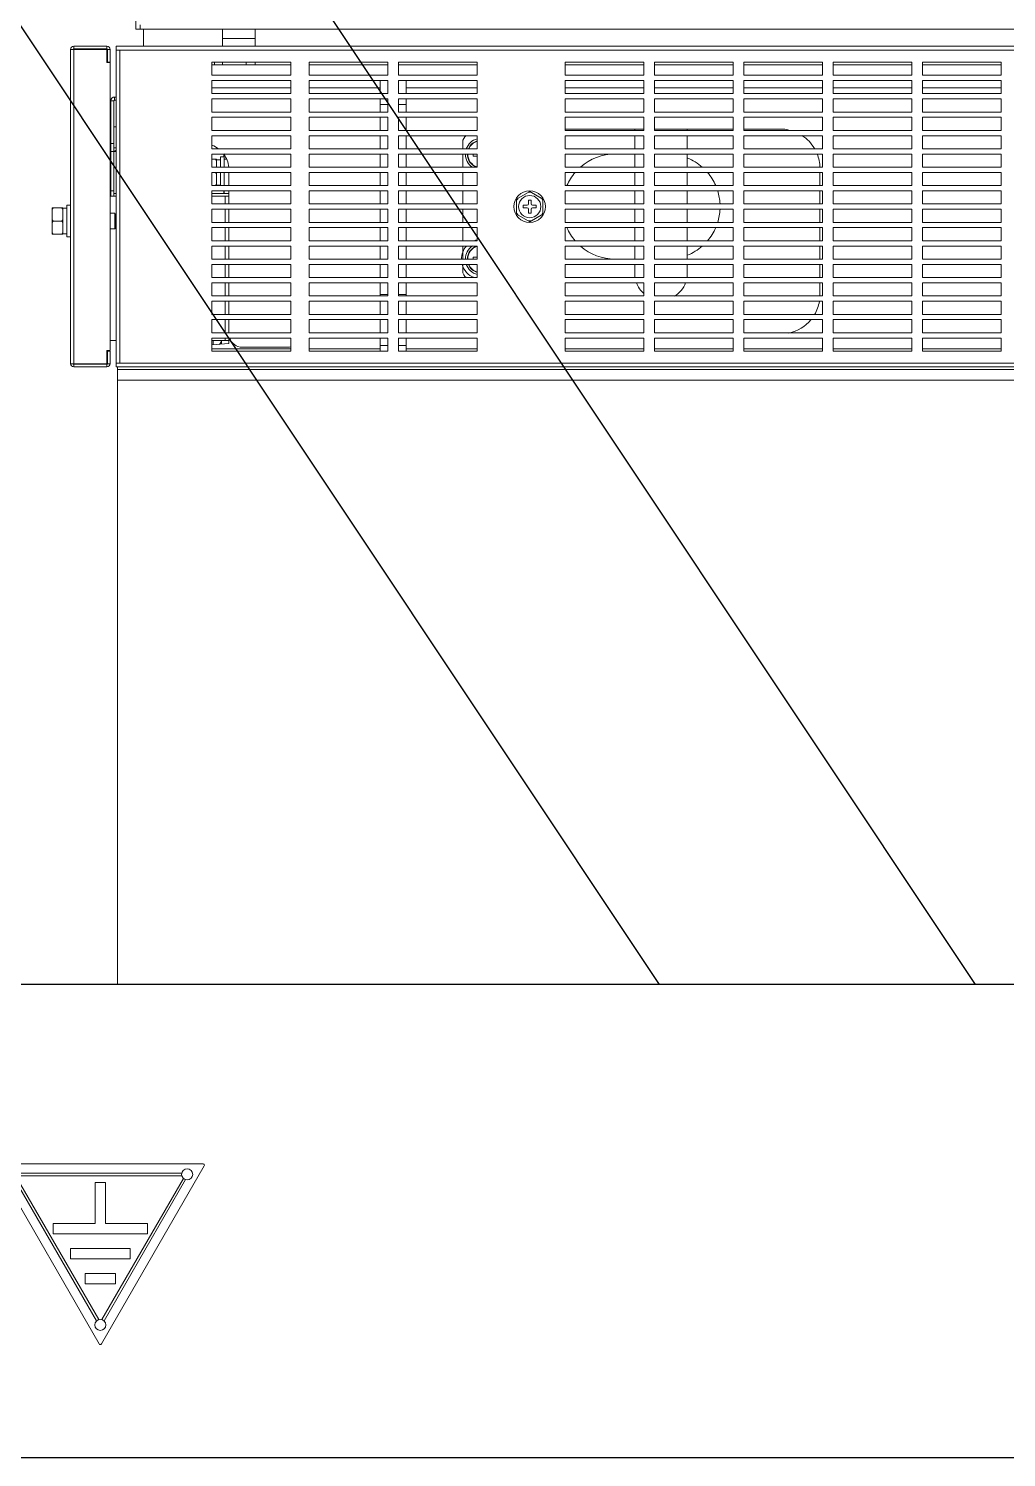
# Model space of a CAD drawing. Header units: millimetres. Extents: x 55614 to 110757, y -66981 to -47484.
# Drawn here: x 70332 to 70704, y -52744 to -52200 of the extents above; entities that cross this region are included whole.
import ezdxf

# ---------------------------------------------------------------- set-up
doc = ezdxf.new("R2010")
doc.units = ezdxf.units.MM
doc.layers.get('0').update_dxf_attribs({"lineweight": 15})
doc.layers.add('THICK', color=7, linetype='Continuous', lineweight=0)

# ---------------------------------------------------------------- blocks, each defined once
blk = doc.blocks.new('tuy67ui67')
at = {"color": 136, "linetype": 'Continuous'}
for p, q in [((17219.23, 14431.4), (17219.23, 15482.9)), ((17219.23, 14431.4), (18870.23, 14431.4)), ((17220.93, 14431.4), (17220.93, 14433.1)), ((17222.23, 14424.9), (17222.23, 14431.4)), ((17252.23, 14431.4), (17252.23, 14424.9)), ((17264.73, 14424.9), (17264.73, 14431.4)), ((17252.23, 14427.9), (17264.73, 14427.9)), ((17194.43, 14423.7), (17208.23, 14423.7)), ((17194.43, 14423.7), (17194.43, 14304.1)), ((17195.63, 14424.9), (17208.23, 14424.9)), ((17195.63, 14424.9), (17195.63, 14423.9)), ((17195.63, 14423.9), (17208.23, 14423.9)), ((17195.63, 14423.7), (17195.63, 14304.1)), ((17208.23, 14424.9), (17208.23, 14423.9)), ((17208.23, 14423.7), (17208.23, 14418.7)), ((17209.43, 14423.7), (17208.43, 14423.7)), ((17208.43, 14423.7), (17208.43, 14418.9)), ((17209.43, 14423.7), (17209.43, 14418.9)), ((17211.73, 14424.9), (18877.73, 14424.9)), ((17211.73, 14302.9), (17211.73, 14424.9)), ((17211.73, 14423.5), (17213.13, 14423.5)), ((17213.13, 14423.5), (18876.33, 14423.5)), ((17213.13, 14304.3), (17213.13, 14423.5)), ((17209.43, 14418.7), (17208.23, 14418.7)), ((17209.43, 14418.9), (17208.43, 14418.9)), ((17209.43, 14309.1), (17209.43, 14418.7)), ((17248.23, 14418.9), (17278.23, 14418.9)), ((17248.23, 14413.9), (17248.23, 14418.9)), ((17251.8, 14417.9), (17248.23, 14417.9)), ((17249.23, 14418.9), (17249.23, 14417.9)), ((17251.8, 14417.9), (17278.23, 14417.9)), ((17252.23, 14418.9), (17252.23, 14417.9)), ((17261.23, 14417.9), (17261.23, 14418.9)), ((17264.73, 14417.9), (17264.73, 14418.9)), ((17278.23, 14418.9), (17278.23, 14413.9)), ((17285.23, 14418.9), (17315.23, 14418.9)), ((17285.23, 14413.9), (17285.23, 14418.9)), ((17285.23, 14417.9), (17315.23, 14417.9)), ((17315.23, 14418.9), (17315.23, 14413.9)), ((17319.23, 14418.9), (17349.23, 14418.9)), ((17319.23, 14413.9), (17319.23, 14418.9)), ((17319.23, 14417.9), (17349.23, 14417.9)), ((17349.23, 14418.9), (17349.23, 14413.9)), ((17412.73, 14418.9), (17382.73, 14418.9)), ((17382.73, 14418.9), (17382.73, 14413.9)), ((17382.73, 14417.9), (17412.73, 14417.9)), ((17412.73, 14413.9), (17412.73, 14418.9)), ((17446.73, 14418.9), (17416.73, 14418.9)), ((17416.73, 14418.9), (17416.73, 14413.9)), ((17416.73, 14417.9), (17446.73, 14417.9)), ((17446.73, 14413.9), (17446.73, 14418.9)), ((17480.73, 14418.9), (17450.73, 14418.9)), ((17450.73, 14418.9), (17450.73, 14413.9)), ((17450.73, 14417.9), (17480.73, 14417.9)), ((17480.73, 14413.9), (17480.73, 14418.9)), ((17514.73, 14418.9), (17484.73, 14418.9)), ((17484.73, 14418.9), (17484.73, 14413.9)), ((17484.73, 14417.9), (17514.73, 14417.9)), ((17514.73, 14413.9), (17514.73, 14418.9)), ((17548.73, 14418.9), (17518.73, 14418.9)), ((17518.73, 14418.9), (17518.73, 14413.9)), ((17518.73, 14417.9), (17548.73, 14417.9)), ((17548.73, 14413.9), (17548.73, 14418.9)), ((17278.23, 14413.9), (17248.23, 14413.9)), ((17248.23, 14411.9), (17278.23, 14411.9)), ((17248.23, 14406.9), (17248.23, 14411.9)), ((17278.23, 14411.9), (17278.23, 14406.9)), ((17315.23, 14413.9), (17285.23, 14413.9)), ((17285.23, 14411.9), (17315.23, 14411.9)), ((17285.23, 14406.9), (17285.23, 14411.9)), ((17312.23, 14406.9), (17312.23, 14411.9)), ((17315.23, 14411.9), (17315.23, 14406.9)), ((17349.23, 14413.9), (17319.23, 14413.9)), ((17319.23, 14411.9), (17349.23, 14411.9)), ((17319.23, 14406.9), (17319.23, 14411.9)), ((17322.23, 14411.9), (17322.23, 14406.9)), ((17349.23, 14411.9), (17349.23, 14406.9)), ((17382.73, 14413.9), (17412.73, 14413.9)), ((17412.73, 14411.9), (17382.73, 14411.9)), ((17382.73, 14411.9), (17382.73, 14406.9)), ((17412.73, 14406.9), (17412.73, 14411.9)), ((17416.73, 14413.9), (17446.73, 14413.9)), ((17446.73, 14411.9), (17416.73, 14411.9)), ((17416.73, 14411.9), (17416.73, 14406.9)), ((17446.73, 14406.9), (17446.73, 14411.9)), ((17450.73, 14413.9), (17480.73, 14413.9)), ((17480.73, 14411.9), (17450.73, 14411.9)), ((17450.73, 14411.9), (17450.73, 14406.9)), ((17480.73, 14406.9), (17480.73, 14411.9)), ((17484.73, 14413.9), (17514.73, 14413.9)), ((17514.73, 14411.9), (17484.73, 14411.9)), ((17484.73, 14411.9), (17484.73, 14406.9)), ((17514.73, 14406.9), (17514.73, 14411.9)), ((17518.73, 14413.9), (17548.73, 14413.9)), ((17548.73, 14411.9), (17518.73, 14411.9)), ((17518.73, 14411.9), (17518.73, 14406.9)), ((17548.73, 14406.9), (17548.73, 14411.9)), ((17209.73, 14404.2), (17210.93, 14404.2)), ((17209.73, 14367.9), (17209.73, 14404.2)), ((17210.93, 14384.9), (17210.93, 14404.2)), ((17211.13, 14405.6), (17211.73, 14405.6)), ((17211.13, 14405.6), (17211.13, 14404.4)), ((17211.13, 14404.4), (17211.73, 14404.4)), ((17248.23, 14409.07), (17278.23, 14409.07)), ((17278.23, 14406.9), (17248.23, 14406.9)), ((17248.23, 14404.9), (17278.23, 14404.9)), ((17248.23, 14399.9), (17248.23, 14404.9)), ((17278.23, 14404.9), (17278.23, 14399.9)), ((17285.23, 14409.07), (17312.23, 14409.07)), ((17315.23, 14406.9), (17285.23, 14406.9)), ((17285.23, 14404.9), (17315.23, 14404.9)), ((17285.23, 14399.9), (17285.23, 14404.9)), ((17312.23, 14399.9), (17312.23, 14404.9)), ((17315.23, 14404.9), (17315.23, 14399.9)), ((17349.23, 14406.9), (17319.23, 14406.9)), ((17319.23, 14404.9), (17349.23, 14404.9)), ((17319.23, 14399.9), (17319.23, 14404.9)), ((17322.23, 14409.07), (17349.23, 14409.07)), ((17322.23, 14399.9), (17322.23, 14404.9)), ((17349.23, 14404.9), (17349.23, 14399.9)), ((17382.73, 14409.07), (17412.73, 14409.07)), ((17382.73, 14406.9), (17412.73, 14406.9)), ((17412.73, 14404.9), (17382.73, 14404.9)), ((17382.73, 14404.9), (17382.73, 14399.9)), ((17412.73, 14399.9), (17412.73, 14404.9)), ((17416.73, 14409.07), (17446.73, 14409.07)), ((17416.73, 14406.9), (17446.73, 14406.9)), ((17446.73, 14404.9), (17416.73, 14404.9)), ((17416.73, 14404.9), (17416.73, 14399.9)), ((17446.73, 14399.9), (17446.73, 14404.9)), ((17450.73, 14409.07), (17480.73, 14409.07)), ((17450.73, 14406.9), (17480.73, 14406.9)), ((17480.73, 14404.9), (17450.73, 14404.9)), ((17450.73, 14404.9), (17450.73, 14399.9)), ((17480.73, 14399.9), (17480.73, 14404.9)), ((17484.73, 14409.07), (17514.73, 14409.07)), ((17484.73, 14406.9), (17514.73, 14406.9)), ((17514.73, 14404.9), (17484.73, 14404.9)), ((17484.73, 14404.9), (17484.73, 14399.9)), ((17514.73, 14399.9), (17514.73, 14404.9)), ((17518.73, 14409.07), (17548.73, 14409.07)), ((17518.73, 14406.9), (17548.73, 14406.9)), ((17548.73, 14404.9), (17518.73, 14404.9)), ((17518.73, 14404.9), (17518.73, 14399.9)), ((17548.73, 14399.9), (17548.73, 14404.9)), ((17278.23, 14399.9), (17248.23, 14399.9)), ((17315.23, 14399.9), (17285.23, 14399.9)), ((17315.23, 14402.73), (17312.23, 14402.73)), ((17322.23, 14402.73), (17319.23, 14402.73)), ((17349.23, 14399.9), (17319.23, 14399.9)), ((17382.73, 14399.9), (17412.73, 14399.9)), ((17416.73, 14399.9), (17446.73, 14399.9)), ((17450.73, 14399.9), (17480.73, 14399.9)), ((17484.73, 14399.9), (17514.73, 14399.9)), ((17518.73, 14399.9), (17548.73, 14399.9)), ((17211.73, 14394.25), (17210.93, 14394.25)), ((17248.23, 14397.9), (17278.23, 14397.9)), ((17248.23, 14392.9), (17248.23, 14397.9)), ((17278.23, 14397.9), (17278.23, 14392.9)), ((17285.23, 14397.9), (17315.23, 14397.9)), ((17285.23, 14392.9), (17285.23, 14397.9)), ((17312.23, 14397.9), (17312.23, 14392.9)), ((17315.23, 14397.9), (17315.23, 14392.9)), ((17319.23, 14397.9), (17349.23, 14397.9)), ((17319.23, 14392.9), (17319.23, 14397.9)), ((17322.23, 14392.9), (17322.23, 14397.9)), ((17349.23, 14397.9), (17349.23, 14392.9)), ((17412.73, 14397.9), (17382.73, 14397.9)), ((17382.73, 14397.9), (17382.73, 14392.9)), ((17382.73, 14393.4), (17412.73, 14393.4)), ((17409.23, 14393.4), (17409.23, 14392.9)), ((17412.73, 14392.9), (17412.73, 14397.9)), ((17446.73, 14397.9), (17416.73, 14397.9)), ((17416.73, 14397.9), (17416.73, 14392.9)), ((17416.73, 14393.4), (17446.73, 14393.4)), ((17429.23, 14393.4), (17429.23, 14392.9)), ((17446.73, 14392.9), (17446.73, 14397.9)), ((17480.73, 14397.9), (17450.73, 14397.9)), ((17450.73, 14397.9), (17450.73, 14392.9)), ((17450.73, 14393.4), (17464.73, 14393.4)), ((17480.73, 14392.9), (17480.73, 14397.9)), ((17514.73, 14397.9), (17484.73, 14397.9)), ((17484.73, 14397.9), (17484.73, 14392.9)), ((17514.73, 14392.9), (17514.73, 14397.9)), ((17548.73, 14397.9), (17518.73, 14397.9)), ((17518.73, 14397.9), (17518.73, 14392.9)), ((17548.73, 14392.9), (17548.73, 14397.9)), ((17209.73, 14387.9), (17210.93, 14387.9)), ((17278.23, 14392.9), (17248.23, 14392.9)), ((17248.23, 14390.9), (17278.23, 14390.9)), ((17248.23, 14385.9), (17248.23, 14390.9)), ((17278.23, 14390.9), (17278.23, 14385.9)), ((17315.23, 14392.9), (17285.23, 14392.9)), ((17285.23, 14390.9), (17315.23, 14390.9)), ((17285.23, 14385.9), (17285.23, 14390.9)), ((17312.23, 14390.9), (17312.23, 14385.9)), ((17315.23, 14390.9), (17315.23, 14385.9)), ((17349.23, 14392.9), (17319.23, 14392.9)), ((17319.23, 14390.9), (17349.23, 14390.9)), ((17319.23, 14385.9), (17319.23, 14390.9)), ((17322.23, 14385.9), (17322.23, 14390.9)), ((17343.73, 14388.4), (17343.73, 14385.9)), ((17349.23, 14390.9), (17349.23, 14385.9)), ((17382.73, 14392.9), (17412.73, 14392.9)), ((17412.73, 14390.9), (17382.73, 14390.9)), ((17382.73, 14390.9), (17382.73, 14385.9)), ((17409.23, 14390.9), (17409.23, 14385.9)), ((17412.73, 14385.9), (17412.73, 14390.9)), ((17416.73, 14392.9), (17446.73, 14392.9)), ((17446.73, 14390.9), (17416.73, 14390.9)), ((17416.73, 14390.9), (17416.73, 14385.9)), ((17429.23, 14390.9), (17429.23, 14385.9)), ((17446.73, 14385.9), (17446.73, 14390.9)), ((17450.73, 14392.9), (17480.73, 14392.9)), ((17480.73, 14390.9), (17450.73, 14390.9)), ((17450.73, 14390.9), (17450.73, 14385.9)), ((17480.73, 14385.9), (17480.73, 14390.9)), ((17484.73, 14392.9), (17514.73, 14392.9)), ((17514.73, 14390.9), (17484.73, 14390.9)), ((17484.73, 14390.9), (17484.73, 14385.9)), ((17514.73, 14385.9), (17514.73, 14390.9)), ((17518.73, 14392.9), (17548.73, 14392.9)), ((17548.73, 14390.9), (17518.73, 14390.9)), ((17518.73, 14390.9), (17518.73, 14385.9)), ((17548.73, 14385.9), (17548.73, 14390.9)), ((17209.73, 14384.9), (17210.93, 14384.9)), ((17211.73, 14386.25), (17210.93, 14386.25)), ((17210.93, 14384.9), (17211.73, 14384.9)), ((17210.93, 14368.9), (17210.93, 14384.9)), ((17278.23, 14385.9), (17248.23, 14385.9)), ((17248.23, 14383.9), (17278.23, 14383.9)), ((17248.23, 14378.9), (17248.23, 14383.9)), ((17252.93, 14382.9), (17251.53, 14382.9)), ((17251.53, 14378.9), (17251.53, 14382.9)), ((17252.73, 14383.65), (17252.73, 14382.9)), ((17252.93, 14378.9), (17252.93, 14383.33)), ((17278.23, 14383.9), (17278.23, 14378.9)), ((17315.23, 14385.9), (17285.23, 14385.9)), ((17285.23, 14383.9), (17315.23, 14383.9)), ((17285.23, 14378.9), (17285.23, 14383.9)), ((17312.23, 14383.9), (17312.23, 14378.9)), ((17315.23, 14383.9), (17315.23, 14378.9)), ((17349.23, 14385.9), (17319.23, 14385.9)), ((17319.23, 14383.9), (17349.23, 14383.9)), ((17319.23, 14378.9), (17319.23, 14383.9)), ((17322.23, 14378.9), (17322.23, 14383.9)), ((17343.73, 14383.9), (17343.73, 14378.9)), ((17347.73, 14383.15), (17347.73, 14383.9)), ((17349.23, 14383.15), (17347.73, 14383.15)), ((17349.23, 14383.9), (17349.23, 14378.9)), ((17382.73, 14385.9), (17412.73, 14385.9)), ((17412.73, 14383.9), (17382.73, 14383.9)), ((17382.73, 14383.9), (17382.73, 14378.9)), ((17409.23, 14383.9), (17409.23, 14378.9)), ((17412.73, 14378.9), (17412.73, 14383.9)), ((17416.73, 14385.9), (17446.73, 14385.9)), ((17446.73, 14383.9), (17416.73, 14383.9)), ((17416.73, 14383.9), (17416.73, 14378.9)), ((17429.23, 14383.9), (17429.23, 14378.9)), ((17446.73, 14378.9), (17446.73, 14383.9)), ((17450.73, 14385.9), (17480.73, 14385.9)), ((17480.73, 14383.9), (17450.73, 14383.9)), ((17450.73, 14383.9), (17450.73, 14378.9)), ((17480.73, 14378.9), (17480.73, 14383.9)), ((17484.73, 14385.9), (17514.73, 14385.9)), ((17514.73, 14383.9), (17484.73, 14383.9)), ((17484.73, 14383.9), (17484.73, 14378.9)), ((17514.73, 14378.9), (17514.73, 14383.9)), ((17518.73, 14385.9), (17548.73, 14385.9)), ((17548.73, 14383.9), (17518.73, 14383.9)), ((17518.73, 14383.9), (17518.73, 14378.9)), ((17548.73, 14378.9), (17548.73, 14383.9)), ((17248.23, 14381.9), (17249.93, 14381.9)), ((17278.23, 14378.9), (17248.23, 14378.9)), ((17248.23, 14376.9), (17278.23, 14376.9)), ((17248.23, 14371.9), (17248.23, 14376.9)), ((17249.93, 14378.9), (17249.93, 14381.9)), ((17251.53, 14381.75), (17249.93, 14381.75)), ((17249.93, 14371.9), (17249.93, 14376.9)), ((17251.53, 14371.9), (17251.53, 14376.9)), ((17252.93, 14381.9), (17253.82, 14381.9)), ((17252.93, 14371.9), (17252.93, 14376.9)), ((17254.73, 14371.9), (17254.73, 14376.9)), ((17278.23, 14376.9), (17278.23, 14371.9)), ((17315.23, 14378.9), (17285.23, 14378.9)), ((17285.23, 14376.9), (17315.23, 14376.9)), ((17285.23, 14371.9), (17285.23, 14376.9)), ((17312.23, 14376.9), (17312.23, 14371.9)), ((17315.23, 14376.9), (17315.23, 14371.9)), ((17349.23, 14378.9), (17319.23, 14378.9)), ((17319.23, 14376.9), (17349.23, 14376.9)), ((17319.23, 14371.9), (17319.23, 14376.9)), ((17322.23, 14371.9), (17322.23, 14376.9)), ((17343.73, 14376.9), (17343.73, 14371.9)), ((17349.23, 14376.9), (17349.23, 14371.9)), ((17382.73, 14378.9), (17412.73, 14378.9)), ((17412.73, 14376.9), (17382.73, 14376.9)), ((17382.73, 14376.9), (17382.73, 14371.9)), ((17409.23, 14376.9), (17409.23, 14371.9)), ((17412.73, 14371.9), (17412.73, 14376.9)), ((17416.73, 14378.9), (17446.73, 14378.9)), ((17446.73, 14376.9), (17416.73, 14376.9)), ((17416.73, 14376.9), (17416.73, 14371.9)), ((17429.23, 14376.9), (17429.23, 14371.9)), ((17446.73, 14371.9), (17446.73, 14376.9)), ((17450.73, 14378.9), (17480.73, 14378.9)), ((17480.73, 14376.9), (17450.73, 14376.9)), ((17450.73, 14376.9), (17450.73, 14371.9)), ((17479.73, 14376.9), (17479.73, 14371.9)), ((17480.73, 14371.9), (17480.73, 14376.9)), ((17484.73, 14378.9), (17514.73, 14378.9)), ((17514.73, 14376.9), (17484.73, 14376.9)), ((17484.73, 14376.9), (17484.73, 14371.9)), ((17514.73, 14371.9), (17514.73, 14376.9)), ((17518.73, 14378.9), (17548.73, 14378.9)), ((17548.73, 14376.9), (17518.73, 14376.9)), ((17518.73, 14376.9), (17518.73, 14371.9)), ((17548.73, 14371.9), (17548.73, 14376.9)), ((17278.23, 14371.9), (17248.23, 14371.9)), ((17251.53, 14372.05), (17249.93, 14372.05)), ((17315.23, 14371.9), (17285.23, 14371.9)), ((17349.23, 14371.9), (17319.23, 14371.9)), ((17382.73, 14371.9), (17412.73, 14371.9)), ((17416.73, 14371.9), (17446.73, 14371.9)), ((17450.73, 14371.9), (17480.73, 14371.9)), ((17484.73, 14371.9), (17514.73, 14371.9)), ((17518.73, 14371.9), (17548.73, 14371.9)), ((17211.73, 14367.9), (17209.43, 14367.9)), ((17209.73, 14369.9), (17210.93, 14369.9)), ((17210.93, 14368.9), (17211.73, 14368.9)), ((17210.93, 14368.9), (17210.93, 14367.9)), ((17248.23, 14369.9), (17278.23, 14369.9)), ((17248.23, 14364.9), (17248.23, 14369.9)), ((17248.23, 14368.9), (17254.73, 14368.9)), ((17248.23, 14367.9), (17254.73, 14367.9)), ((17252.73, 14369.9), (17252.73, 14368.9)), ((17252.93, 14368.9), (17252.93, 14369.9)), ((17253.23, 14364.9), (17253.23, 14367.9)), ((17254.73, 14364.9), (17254.73, 14369.9)), ((17278.23, 14369.9), (17278.23, 14364.9)), ((17285.23, 14369.9), (17315.23, 14369.9)), ((17285.23, 14364.9), (17285.23, 14369.9)), ((17312.23, 14369.9), (17312.23, 14364.9)), ((17315.23, 14369.9), (17315.23, 14364.9)), ((17319.23, 14369.9), (17349.23, 14369.9)), ((17319.23, 14364.9), (17319.23, 14369.9)), ((17322.23, 14364.9), (17322.23, 14369.9)), ((17343.73, 14369.9), (17343.73, 14364.9)), ((17349.23, 14369.9), (17349.23, 14364.9)), ((17364.23, 14366.79), (17369.23, 14369.68)), ((17364.23, 14361.02), (17364.23, 14366.79)), ((17369.73, 14366.4), (17368.73, 14366.4)), ((17368.73, 14366.4), (17368.73, 14364.9)), ((17369.23, 14369.68), (17374.23, 14366.79)), ((17369.73, 14364.9), (17369.73, 14366.4)), ((17374.23, 14361.02), (17374.23, 14366.79)), ((17412.73, 14369.9), (17382.73, 14369.9)), ((17382.73, 14369.9), (17382.73, 14364.9)), ((17409.23, 14369.9), (17409.23, 14364.9)), ((17412.73, 14364.9), (17412.73, 14369.9)), ((17446.73, 14369.9), (17416.73, 14369.9)), ((17416.73, 14369.9), (17416.73, 14364.9)), ((17429.23, 14369.9), (17429.23, 14364.9)), ((17446.73, 14364.9), (17446.73, 14369.9)), ((17480.73, 14369.9), (17450.73, 14369.9)), ((17450.73, 14369.9), (17450.73, 14364.9)), ((17479.73, 14369.9), (17479.73, 14364.9)), ((17480.73, 14364.9), (17480.73, 14369.9)), ((17514.73, 14369.9), (17484.73, 14369.9)), ((17484.73, 14369.9), (17484.73, 14364.9)), ((17514.73, 14364.9), (17514.73, 14369.9)), ((17548.73, 14369.9), (17518.73, 14369.9)), ((17518.73, 14369.9), (17518.73, 14364.9)), ((17548.73, 14364.9), (17548.73, 14369.9)), ((17187.43, 14363.4), (17191.43, 14363.4)), ((17187.43, 14353.4), (17187.43, 14363.4)), ((17191.43, 14353.4), (17191.43, 14363.4)), ((17193.03, 14363.25), (17191.43, 14363.25)), ((17194.43, 14364.4), (17193.03, 14364.4)), ((17193.03, 14352.4), (17193.03, 14364.4)), ((17211.23, 14361.4), (17209.43, 14361.4)), ((17209.43, 14361.4), (17211.23, 14361.4)), ((17211.43, 14361.2), (17211.23, 14361.4)), ((17211.23, 14361.4), (17211.23, 14355.4)), ((17211.43, 14361.2), (17211.43, 14355.6)), ((17278.23, 14364.9), (17248.23, 14364.9)), ((17248.23, 14362.9), (17278.23, 14362.9)), ((17248.23, 14357.9), (17248.23, 14362.9)), ((17253.23, 14357.9), (17253.23, 14362.9)), ((17254.73, 14357.9), (17254.73, 14362.9)), ((17278.23, 14362.9), (17278.23, 14357.9)), ((17315.23, 14364.9), (17285.23, 14364.9)), ((17285.23, 14362.9), (17315.23, 14362.9)), ((17285.23, 14357.9), (17285.23, 14362.9)), ((17312.23, 14362.9), (17312.23, 14357.9)), ((17315.23, 14362.9), (17315.23, 14357.9)), ((17349.23, 14364.9), (17319.23, 14364.9)), ((17319.23, 14362.9), (17349.23, 14362.9)), ((17319.23, 14357.9), (17319.23, 14362.9)), ((17322.23, 14357.9), (17322.23, 14362.9)), ((17343.73, 14362.9), (17343.73, 14357.9)), ((17349.23, 14362.9), (17349.23, 14357.9)), ((17364.23, 14361.02), (17369.23, 14358.13)), ((17368.23, 14364.4), (17366.73, 14364.4)), ((17366.73, 14364.4), (17366.73, 14363.4)), ((17366.73, 14363.4), (17368.23, 14363.4)), ((17368.73, 14362.9), (17368.73, 14361.4)), ((17368.73, 14361.4), (17369.73, 14361.4)), ((17369.23, 14358.13), (17374.23, 14361.02)), ((17369.73, 14361.4), (17369.73, 14362.9)), ((17371.73, 14364.4), (17370.23, 14364.4)), ((17370.23, 14363.4), (17371.73, 14363.4)), ((17371.73, 14363.4), (17371.73, 14364.4)), ((17382.73, 14364.9), (17412.73, 14364.9)), ((17412.73, 14362.9), (17382.73, 14362.9)), ((17382.73, 14362.9), (17382.73, 14357.9)), ((17409.23, 14362.9), (17409.23, 14357.9)), ((17412.73, 14357.9), (17412.73, 14362.9)), ((17416.73, 14364.9), (17446.73, 14364.9)), ((17446.73, 14362.9), (17416.73, 14362.9)), ((17416.73, 14362.9), (17416.73, 14357.9)), ((17429.23, 14362.9), (17429.23, 14357.9)), ((17446.73, 14357.9), (17446.73, 14362.9)), ((17450.73, 14364.9), (17480.73, 14364.9)), ((17480.73, 14362.9), (17450.73, 14362.9)), ((17450.73, 14362.9), (17450.73, 14357.9)), ((17479.73, 14362.9), (17479.73, 14357.9)), ((17480.73, 14357.9), (17480.73, 14362.9)), ((17484.73, 14364.9), (17514.73, 14364.9)), ((17514.73, 14362.9), (17484.73, 14362.9)), ((17484.73, 14362.9), (17484.73, 14357.9)), ((17514.73, 14357.9), (17514.73, 14362.9)), ((17518.73, 14364.9), (17548.73, 14364.9)), ((17548.73, 14362.9), (17518.73, 14362.9)), ((17518.73, 14362.9), (17518.73, 14357.9)), ((17548.73, 14357.9), (17548.73, 14362.9)), ((17187.73, 14358.4), (17191.13, 14358.4)), ((17211.23, 14355.4), (17209.43, 14355.4)), ((17209.43, 14355.4), (17211.23, 14355.4)), ((17211.43, 14355.6), (17211.23, 14355.4)), ((17278.23, 14357.9), (17248.23, 14357.9)), ((17248.23, 14355.9), (17278.23, 14355.9)), ((17248.23, 14350.9), (17248.23, 14355.9)), ((17253.23, 14350.9), (17253.23, 14355.9)), ((17254.73, 14350.9), (17254.73, 14355.9)), ((17278.23, 14355.9), (17278.23, 14350.9)), ((17315.23, 14357.9), (17285.23, 14357.9)), ((17285.23, 14355.9), (17315.23, 14355.9)), ((17285.23, 14350.9), (17285.23, 14355.9)), ((17312.23, 14355.9), (17312.23, 14350.9)), ((17315.23, 14355.9), (17315.23, 14350.9)), ((17349.23, 14357.9), (17319.23, 14357.9)), ((17319.23, 14355.9), (17349.23, 14355.9)), ((17319.23, 14350.9), (17319.23, 14355.9)), ((17322.23, 14350.9), (17322.23, 14355.9)), ((17343.73, 14355.9), (17343.73, 14350.9)), ((17349.23, 14355.9), (17349.23, 14350.9)), ((17382.73, 14357.9), (17412.73, 14357.9)), ((17412.73, 14355.9), (17382.73, 14355.9)), ((17382.73, 14355.9), (17382.73, 14350.9)), ((17409.23, 14355.9), (17409.23, 14350.9)), ((17412.73, 14350.9), (17412.73, 14355.9)), ((17416.73, 14357.9), (17446.73, 14357.9)), ((17446.73, 14355.9), (17416.73, 14355.9)), ((17416.73, 14355.9), (17416.73, 14350.9)), ((17429.23, 14355.9), (17429.23, 14350.9)), ((17446.73, 14350.9), (17446.73, 14355.9)), ((17450.73, 14357.9), (17480.73, 14357.9)), ((17480.73, 14355.9), (17450.73, 14355.9)), ((17450.73, 14355.9), (17450.73, 14350.9)), ((17479.73, 14355.9), (17479.73, 14350.9)), ((17480.73, 14350.9), (17480.73, 14355.9)), ((17484.73, 14357.9), (17514.73, 14357.9)), ((17514.73, 14355.9), (17484.73, 14355.9)), ((17484.73, 14355.9), (17484.73, 14350.9)), ((17514.73, 14350.9), (17514.73, 14355.9)), ((17518.73, 14357.9), (17548.73, 14357.9)), ((17548.73, 14355.9), (17518.73, 14355.9)), ((17518.73, 14355.9), (17518.73, 14350.9)), ((17548.73, 14350.9), (17548.73, 14355.9)), ((17187.43, 14353.4), (17191.43, 14353.4)), ((17193.03, 14353.55), (17191.43, 14353.55)), ((17194.43, 14352.4), (17193.03, 14352.4)), ((17278.23, 14350.9), (17248.23, 14350.9)), ((17315.23, 14350.9), (17285.23, 14350.9)), ((17349.23, 14350.9), (17319.23, 14350.9)), ((17382.73, 14350.9), (17412.73, 14350.9)), ((17416.73, 14350.9), (17446.73, 14350.9)), ((17450.73, 14350.9), (17480.73, 14350.9)), ((17484.73, 14350.9), (17514.73, 14350.9)), ((17518.73, 14350.9), (17548.73, 14350.9)), ((17248.23, 14348.9), (17278.23, 14348.9)), ((17248.23, 14343.9), (17248.23, 14348.9)), ((17253.23, 14343.9), (17253.23, 14348.9)), ((17254.73, 14343.9), (17254.73, 14348.9)), ((17278.23, 14348.9), (17278.23, 14343.9)), ((17285.23, 14348.9), (17315.23, 14348.9)), ((17285.23, 14343.9), (17285.23, 14348.9)), ((17312.23, 14348.9), (17312.23, 14343.9)), ((17315.23, 14348.9), (17315.23, 14343.9)), ((17319.23, 14348.9), (17349.23, 14348.9)), ((17319.23, 14343.9), (17319.23, 14348.9)), ((17322.23, 14343.9), (17322.23, 14348.9)), ((17343.73, 14348.9), (17343.73, 14343.9)), ((17347.73, 14344.65), (17349.23, 14344.65)), ((17347.73, 14343.9), (17347.73, 14344.65)), ((17349.23, 14348.9), (17349.23, 14343.9)), ((17412.73, 14348.9), (17382.73, 14348.9)), ((17382.73, 14348.9), (17382.73, 14343.9)), ((17409.23, 14348.9), (17409.23, 14343.9)), ((17412.73, 14343.9), (17412.73, 14348.9)), ((17446.73, 14348.9), (17416.73, 14348.9)), ((17416.73, 14348.9), (17416.73, 14343.9)), ((17429.23, 14348.9), (17429.23, 14343.9)), ((17446.73, 14343.9), (17446.73, 14348.9)), ((17480.73, 14348.9), (17450.73, 14348.9)), ((17450.73, 14348.9), (17450.73, 14343.9)), ((17479.73, 14348.9), (17479.73, 14343.9)), ((17480.73, 14343.9), (17480.73, 14348.9)), ((17514.73, 14348.9), (17484.73, 14348.9)), ((17484.73, 14348.9), (17484.73, 14343.9)), ((17514.73, 14343.9), (17514.73, 14348.9)), ((17548.73, 14348.9), (17518.73, 14348.9)), ((17518.73, 14348.9), (17518.73, 14343.9)), ((17548.73, 14343.9), (17548.73, 14348.9)), ((17278.23, 14343.9), (17248.23, 14343.9)), ((17248.23, 14341.9), (17278.23, 14341.9)), ((17248.23, 14336.9), (17248.23, 14341.9)), ((17253.23, 14336.9), (17253.23, 14341.9)), ((17254.73, 14336.9), (17254.73, 14341.9)), ((17278.23, 14341.9), (17278.23, 14336.9)), ((17315.23, 14343.9), (17285.23, 14343.9)), ((17285.23, 14341.9), (17315.23, 14341.9)), ((17285.23, 14336.9), (17285.23, 14341.9)), ((17312.23, 14341.9), (17312.23, 14336.9)), ((17315.23, 14341.9), (17315.23, 14336.9)), ((17349.23, 14343.9), (17319.23, 14343.9)), ((17319.23, 14341.9), (17349.23, 14341.9)), ((17319.23, 14336.9), (17319.23, 14341.9)), ((17322.23, 14336.9), (17322.23, 14341.9)), ((17343.73, 14341.9), (17343.73, 14339.4)), ((17349.23, 14341.9), (17349.23, 14336.9)), ((17382.73, 14343.9), (17412.73, 14343.9)), ((17412.73, 14341.9), (17382.73, 14341.9)), ((17382.73, 14341.9), (17382.73, 14336.9)), ((17409.23, 14341.9), (17409.23, 14338.4)), ((17412.73, 14336.9), (17412.73, 14341.9)), ((17416.73, 14343.9), (17446.73, 14343.9)), ((17446.73, 14341.9), (17416.73, 14341.9)), ((17416.73, 14341.9), (17416.73, 14336.9)), ((17429.23, 14341.9), (17429.23, 14338.4)), ((17446.73, 14336.9), (17446.73, 14341.9)), ((17450.73, 14343.9), (17480.73, 14343.9)), ((17480.73, 14341.9), (17450.73, 14341.9)), ((17450.73, 14341.9), (17450.73, 14336.9)), ((17479.73, 14341.9), (17479.73, 14336.9)), ((17480.73, 14336.9), (17480.73, 14341.9)), ((17484.73, 14343.9), (17514.73, 14343.9)), ((17514.73, 14341.9), (17484.73, 14341.9)), ((17484.73, 14341.9), (17484.73, 14336.9)), ((17514.73, 14336.9), (17514.73, 14341.9)), ((17518.73, 14343.9), (17548.73, 14343.9)), ((17548.73, 14341.9), (17518.73, 14341.9)), ((17518.73, 14341.9), (17518.73, 14336.9)), ((17548.73, 14336.9), (17548.73, 14341.9)), ((17278.23, 14336.9), (17248.23, 14336.9)), ((17248.23, 14334.9), (17278.23, 14334.9)), ((17248.23, 14329.9), (17248.23, 14334.9)), ((17253.23, 14329.9), (17253.23, 14334.9)), ((17254.73, 14329.9), (17254.73, 14334.9)), ((17278.23, 14334.9), (17278.23, 14329.9)), ((17315.23, 14336.9), (17285.23, 14336.9)), ((17285.23, 14334.9), (17315.23, 14334.9)), ((17285.23, 14329.9), (17285.23, 14334.9)), ((17312.23, 14329.9), (17312.23, 14334.9)), ((17315.23, 14334.9), (17315.23, 14329.9)), ((17349.23, 14336.9), (17319.23, 14336.9)), ((17319.23, 14334.9), (17349.23, 14334.9)), ((17319.23, 14329.9), (17319.23, 14334.9)), ((17322.23, 14329.9), (17322.23, 14334.9)), ((17349.23, 14334.9), (17349.23, 14329.9)), ((17382.73, 14336.9), (17412.73, 14336.9)), ((17412.73, 14334.9), (17382.73, 14334.9)), ((17382.73, 14334.9), (17382.73, 14329.9)), ((17412.73, 14329.9), (17412.73, 14334.9)), ((17416.73, 14336.9), (17446.73, 14336.9)), ((17446.73, 14334.9), (17416.73, 14334.9)), ((17416.73, 14334.9), (17416.73, 14329.9)), ((17446.73, 14329.9), (17446.73, 14334.9)), ((17450.73, 14336.9), (17480.73, 14336.9)), ((17480.73, 14334.9), (17450.73, 14334.9)), ((17450.73, 14334.9), (17450.73, 14329.9)), ((17479.73, 14334.9), (17479.73, 14330.4)), ((17480.73, 14329.9), (17480.73, 14334.9)), ((17484.73, 14336.9), (17514.73, 14336.9)), ((17514.73, 14334.9), (17484.73, 14334.9)), ((17484.73, 14334.9), (17484.73, 14329.9)), ((17514.73, 14329.9), (17514.73, 14334.9)), ((17518.73, 14336.9), (17548.73, 14336.9)), ((17548.73, 14334.9), (17518.73, 14334.9)), ((17518.73, 14334.9), (17518.73, 14329.9)), ((17548.73, 14329.9), (17548.73, 14334.9)), ((17278.23, 14329.9), (17248.23, 14329.9)), ((17248.23, 14327.9), (17278.23, 14327.9)), ((17248.23, 14322.9), (17248.23, 14327.9)), ((17253.23, 14322.9), (17253.23, 14327.9)), ((17254.73, 14322.9), (17254.73, 14327.9)), ((17278.23, 14327.9), (17278.23, 14322.9)), ((17315.23, 14329.9), (17285.23, 14329.9)), ((17285.23, 14327.9), (17315.23, 14327.9)), ((17285.23, 14322.9), (17285.23, 14327.9)), ((17312.23, 14330.4), (17315.23, 14330.4)), ((17312.23, 14322.9), (17312.23, 14327.9)), ((17315.23, 14327.9), (17315.23, 14322.9)), ((17319.23, 14330.4), (17322.23, 14330.4)), ((17349.23, 14329.9), (17319.23, 14329.9)), ((17319.23, 14327.9), (17349.23, 14327.9)), ((17319.23, 14322.9), (17319.23, 14327.9)), ((17322.23, 14322.9), (17322.23, 14327.9)), ((17349.23, 14327.9), (17349.23, 14322.9)), ((17382.73, 14329.9), (17412.73, 14329.9)), ((17412.73, 14327.9), (17382.73, 14327.9)), ((17382.73, 14327.9), (17382.73, 14322.9)), ((17412.73, 14322.9), (17412.73, 14327.9)), ((17416.73, 14329.9), (17446.73, 14329.9)), ((17446.73, 14327.9), (17416.73, 14327.9)), ((17416.73, 14327.9), (17416.73, 14322.9)), ((17446.73, 14322.9), (17446.73, 14327.9)), ((17450.73, 14329.9), (17480.73, 14329.9)), ((17480.73, 14327.9), (17450.73, 14327.9)), ((17450.73, 14327.9), (17450.73, 14322.9)), ((17480.73, 14322.9), (17480.73, 14327.9)), ((17484.73, 14329.9), (17514.73, 14329.9)), ((17514.73, 14327.9), (17484.73, 14327.9)), ((17484.73, 14327.9), (17484.73, 14322.9)), ((17514.73, 14322.9), (17514.73, 14327.9)), ((17518.73, 14329.9), (17548.73, 14329.9)), ((17548.73, 14327.9), (17518.73, 14327.9)), ((17518.73, 14327.9), (17518.73, 14322.9)), ((17548.73, 14322.9), (17548.73, 14327.9)), ((17278.23, 14322.9), (17248.23, 14322.9)), ((17315.23, 14322.9), (17285.23, 14322.9)), ((17349.23, 14322.9), (17319.23, 14322.9)), ((17382.73, 14322.9), (17412.73, 14322.9)), ((17416.73, 14322.9), (17446.73, 14322.9)), ((17450.73, 14322.9), (17480.73, 14322.9)), ((17484.73, 14322.9), (17514.73, 14322.9)), ((17518.73, 14322.9), (17548.73, 14322.9)), ((17248.23, 14320.9), (17278.23, 14320.9)), ((17248.23, 14315.9), (17248.23, 14320.9)), ((17253.23, 14315.9), (17253.23, 14320.9)), ((17254.73, 14315.9), (17254.73, 14320.9)), ((17278.23, 14320.9), (17278.23, 14315.9)), ((17285.23, 14320.9), (17315.23, 14320.9)), ((17285.23, 14315.9), (17285.23, 14320.9)), ((17312.23, 14315.9), (17312.23, 14320.9)), ((17315.23, 14320.9), (17315.23, 14315.9)), ((17319.23, 14320.9), (17349.23, 14320.9)), ((17319.23, 14315.9), (17319.23, 14320.9)), ((17322.23, 14315.9), (17322.23, 14320.9)), ((17349.23, 14320.9), (17349.23, 14315.9)), ((17412.73, 14320.9), (17382.73, 14320.9)), ((17382.73, 14320.9), (17382.73, 14315.9)), ((17412.73, 14315.9), (17412.73, 14320.9)), ((17446.73, 14320.9), (17416.73, 14320.9)), ((17416.73, 14320.9), (17416.73, 14315.9)), ((17446.73, 14315.9), (17446.73, 14320.9)), ((17480.73, 14320.9), (17450.73, 14320.9)), ((17450.73, 14320.9), (17450.73, 14315.9)), ((17480.73, 14315.9), (17480.73, 14320.9)), ((17514.73, 14320.9), (17484.73, 14320.9)), ((17484.73, 14320.9), (17484.73, 14315.9)), ((17514.73, 14315.9), (17514.73, 14320.9)), ((17548.73, 14320.9), (17518.73, 14320.9)), ((17518.73, 14320.9), (17518.73, 14315.9)), ((17548.73, 14315.9), (17548.73, 14320.9)), ((17209.43, 14312.9), (17211.73, 14312.9)), ((17278.23, 14315.9), (17248.23, 14315.9)), ((17248.23, 14313.9), (17278.23, 14313.9)), ((17248.23, 14308.9), (17248.23, 14313.9)), ((17248.23, 14312.9), (17254.73, 14312.9)), ((17254.73, 14311.84), (17248.23, 14311.24)), ((17248.73, 14311.29), (17248.73, 14312.9)), ((17251.93, 14311.58), (17251.93, 14312.9)), ((17253.23, 14312.9), (17253.23, 14313.9)), ((17254.73, 14313.9), (17254.73, 14311.84)), ((17278.23, 14313.9), (17278.23, 14308.9)), ((17315.23, 14315.9), (17285.23, 14315.9)), ((17285.23, 14313.9), (17315.23, 14313.9)), ((17285.23, 14308.9), (17285.23, 14313.9)), ((17312.23, 14308.9), (17312.23, 14313.9)), ((17315.23, 14313.9), (17315.23, 14308.9)), ((17349.23, 14315.9), (17319.23, 14315.9)), ((17319.23, 14313.9), (17349.23, 14313.9)), ((17319.23, 14308.9), (17319.23, 14313.9)), ((17322.23, 14308.9), (17322.23, 14313.9)), ((17349.23, 14313.9), (17349.23, 14308.9)), ((17382.73, 14315.9), (17412.73, 14315.9)), ((17412.73, 14313.9), (17382.73, 14313.9)), ((17382.73, 14313.9), (17382.73, 14308.9)), ((17412.73, 14308.9), (17412.73, 14313.9)), ((17416.73, 14315.9), (17446.73, 14315.9)), ((17446.73, 14313.9), (17416.73, 14313.9)), ((17416.73, 14313.9), (17416.73, 14308.9)), ((17446.73, 14308.9), (17446.73, 14313.9)), ((17450.73, 14315.9), (17480.73, 14315.9)), ((17480.73, 14313.9), (17450.73, 14313.9)), ((17450.73, 14313.9), (17450.73, 14308.9)), ((17480.73, 14308.9), (17480.73, 14313.9)), ((17484.73, 14315.9), (17514.73, 14315.9)), ((17514.73, 14313.9), (17484.73, 14313.9)), ((17484.73, 14313.9), (17484.73, 14308.9)), ((17514.73, 14308.9), (17514.73, 14313.9)), ((17518.73, 14315.9), (17548.73, 14315.9)), ((17548.73, 14313.9), (17518.73, 14313.9)), ((17518.73, 14313.9), (17518.73, 14308.9)), ((17548.73, 14308.9), (17548.73, 14313.9)), ((17209.43, 14309.1), (17208.23, 14309.1)), ((17208.23, 14304.1), (17208.23, 14309.1)), ((17209.43, 14308.9), (17208.43, 14308.9)), ((17208.43, 14308.9), (17208.43, 14304.1)), ((17209.43, 14308.9), (17209.43, 14304.1)), ((17248.23, 14309.73), (17278.23, 14309.73)), ((17278.23, 14308.9), (17248.23, 14308.9)), ((17277.23, 14310.4), (17259.73, 14310.4)), ((17285.23, 14309.73), (17312.23, 14309.73)), ((17315.23, 14308.9), (17285.23, 14308.9)), ((17312.23, 14311.04), (17315.23, 14311.04)), ((17319.23, 14311.04), (17322.23, 14311.04)), ((17349.23, 14308.9), (17319.23, 14308.9)), ((17322.23, 14309.73), (17349.23, 14309.73)), ((17382.73, 14309.73), (17412.73, 14309.73)), ((17382.73, 14308.9), (17412.73, 14308.9)), ((17416.73, 14309.73), (17446.73, 14309.73)), ((17416.73, 14308.9), (17446.73, 14308.9)), ((17450.73, 14309.73), (17480.73, 14309.73)), ((17450.73, 14308.9), (17480.73, 14308.9)), ((17484.73, 14309.73), (17514.73, 14309.73)), ((17484.73, 14308.9), (17514.73, 14308.9)), ((17518.73, 14309.73), (17548.73, 14309.73)), ((17518.73, 14308.9), (17548.73, 14308.9)), ((17194.43, 14304.1), (17208.23, 14304.1)), ((17208.23, 14303.9), (17195.63, 14303.9)), ((17195.63, 14302.9), (17195.63, 14303.9)), ((17208.23, 14302.9), (17195.63, 14302.9)), ((17208.23, 14302.9), (17208.23, 14303.9)), ((17209.43, 14304.1), (17208.43, 14304.1)), ((17213.13, 14304.3), (17211.73, 14304.3)), ((18877.73, 14302.9), (17211.73, 14302.9)), ((17212.23, 14302.9), (17212.23, 14297.9)), ((17212.23, 14301.91), (18514.73, 14301.91)), ((18876.33, 14304.3), (17213.13, 14304.3)), ((17265.23, 14297.9), (17212.23, 14297.9)), ((17212.23, 14297.9), (18514.73, 14297.9)), ((17265.23, 14297.9), (18824.23, 14297.9))]:
    blk.add_line(p, q, dxfattribs=at)
for points in [[(17249.93, 14381.33), (17249.84, 14381.52), (17249.74, 14381.71), (17249.63, 14381.9)], [(17249.93, 14376.33), (17249.84, 14376.52), (17249.74, 14376.71), (17249.63, 14376.9)], [(17249.63, 14371.9), (17249.74, 14372.1), (17249.84, 14372.29), (17249.93, 14372.48)], [(17187.43, 14362.83), (17187.53, 14363.02), (17187.63, 14363.21), (17187.73, 14363.4)], [(17191.43, 14362.83), (17191.34, 14363.02), (17191.24, 14363.21), (17191.13, 14363.4)], [(17187.73, 14358.4), (17187.63, 14358.6), (17187.53, 14358.79), (17187.43, 14358.98)], [(17187.43, 14357.83), (17187.53, 14358.02), (17187.63, 14358.21), (17187.73, 14358.4)], [(17191.13, 14358.4), (17191.24, 14358.6), (17191.34, 14358.79), (17191.43, 14358.98)], [(17191.43, 14357.83), (17191.34, 14358.02), (17191.24, 14358.21), (17191.13, 14358.4)], [(17187.73, 14353.4), (17187.63, 14353.6), (17187.53, 14353.79), (17187.43, 14353.98)], [(17191.13, 14353.4), (17191.24, 14353.6), (17191.34, 14353.79), (17191.43, 14353.98)]]:
    blk.add_lwpolyline(points, dxfattribs=at)
for radius in [6, 4.25]:
    blk.add_circle((17369.23, 14363.9), radius, dxfattribs=at)
for centre, radius, start, end in [((17195.63, 14423.7), 1.2, 90, 180), ((17195.63, 14423.7), 0.2, 90, 180), ((17208.23, 14423.7), 1.2, 0, 90), ((17208.23, 14423.7), 0.2, 0, 90), ((17211.13, 14404.2), 1.4, 90, 180), ((17211.13, 14404.2), 0.2, 90, 180), ((17464.73, 14378.4), 15, 77.6568, 90), ((17346.73, 14388.4), 3, 123.0692, 180), ((17350.73, 14383.9), 6, 104.5033, 160.4833), ((17350.73, 14383.9), 5.25, 106.6255, 157.5342), ((17350.73, 14383.9), 5.12, 107.0511, 156.937), ((17464.73, 14378.4), 15, 30.3556, 57.0538), ((17210.93, 14386.25), 1.2, 270, 311.934), ((17244.73, 14377.9), 10, 53.1308, 69.4207), ((17244.73, 14377.9), 10, 5.7845, 37.0554), ((17350.73, 14383.9), 6, 180, 236.6735), ((17350.73, 14383.9), 5.25, 180, 252), ((17350.73, 14383.9), 5.12, 180, 252.9489), ((17401.73, 14363.9), 20, 90, 131.3606), ((17421.73, 14363.9), 20, 48.6394, 67.9543), ((17464.73, 14378.4), 15, 1.3311, 21.6938), ((17401.73, 14363.9), 20, 139.4398, 156.4026), ((17421.73, 14363.9), 20, 23.5974, 40.5602), ((17369.23, 14363.9), 5.47, 144.0076, 155.9924), ((17369.23, 14363.9), 5.47, 84.0076, 95.9924), ((17369.23, 14363.9), 5.47, 24.0076, 35.9924), ((17421.73, 14363.9), 20, 2.8687, 17.4748), ((17369.23, 14363.9), 5.47, 204.0076, 215.9924), ((17368.23, 14364.9), 0.5, 270, 0), ((17368.23, 14362.9), 0.5, 0, 90), ((17370.23, 14364.9), 0.5, 180, 270), ((17370.23, 14362.9), 0.5, 90, 180), ((17369.23, 14363.9), 5.47, 324.0076, 335.9924), ((17421.73, 14363.9), 20, 342.5252, 357.1313), ((17369.23, 14363.9), 5.47, 264.0076, 275.9924), ((17401.73, 14363.9), 20, 203.5974, 220.5602), ((17421.73, 14363.9), 20, 319.4398, 336.4026), ((17350.73, 14343.9), 7.5, 101.5392, 111.0146), ((17350.73, 14343.9), 7.5, 138.1787, 180), ((17350.73, 14343.9), 6, 123.3265, 180), ((17350.73, 14343.9), 5.25, 108, 180), ((17350.73, 14343.9), 5.12, 107.0511, 180), ((17401.73, 14363.9), 20, 228.6394, 270), ((17421.73, 14363.9), 20, 292.0457, 311.3606), ((17350.73, 14343.9), 7.5, 195.4695, 248.9854), ((17346.73, 14339.4), 3, 180, 236.9308), ((17350.73, 14343.9), 6, 199.5167, 255.4967), ((17350.73, 14343.9), 5.25, 202.4658, 253.3745), ((17350.73, 14343.9), 5.12, 203.063, 252.9489), ((17419.23, 14338.4), 10, 180, 188.7374), ((17419.23, 14338.4), 10, 200.6463, 229.3538), ((17419.23, 14338.4), 10, 300.3304, 339.3537), ((17419.23, 14338.4), 10, 351.2626, 0), ((17464.73, 14330.4), 15, 329.6444, 350.1855), ((17464.73, 14330.4), 15, 358.6689, 0), ((17464.73, 14330.4), 15, 282.3432, 320.3227), ((17248.73, 14313.6), 3.2, 318.7246, 347.2964), ((17259.73, 14315.4), 5, 197.5635, 270), ((17277.23, 14315.4), 5, 270, 281.5667), ((17195.63, 14304.1), 1.2, 180, 270), ((17195.63, 14304.1), 0.2, 180, 270), ((17208.23, 14304.1), 1.2, 270, 0), ((17208.23, 14304.1), 0.2, 270, 0)]:
    blk.add_arc(centre, radius, start, end, dxfattribs=at)
blk = doc.blocks.new('EY5IU78I87UI786')
at = {"color": 2}
for p, q in [((872260.31, -72846.13), (872299.44, -72913.91)), ((872339.01, -72845.38), (872260.74, -72845.38)), ((872300.31, -72913.91), (872339.44, -72846.13)), ((872267.39, -72851.39), (872298.42, -72905.15)), ((872299.29, -72904.65), (872268.26, -72850.9)), ((872268.84, -72849.88), (872330.91, -72849.88)), ((872330.91, -72848.88), (872268.85, -72848.88)), ((872331.5, -72850.9), (872300.46, -72904.65)), ((872301.33, -72905.15), (872332.36, -72851.39)), ((872297.92, -72852.48), (872297.92, -72868.04)), ((872301.84, -72852.48), (872297.92, -72852.48)), ((872301.84, -72868.04), (872301.84, -72852.48)), ((872281.88, -72868.04), (872281.88, -72871.96)), ((872297.92, -72868.04), (872281.88, -72868.04)), ((872281.88, -72871.96), (872317.88, -72871.96)), ((872317.88, -72868.04), (872301.84, -72868.04)), ((872317.88, -72871.96), (872317.88, -72868.04)), ((872288.51, -72877.56), (872288.51, -72881.48)), ((872311.25, -72877.56), (872288.51, -72877.56)), ((872311.25, -72881.48), (872311.25, -72877.56)), ((872288.51, -72881.48), (872311.25, -72881.48)), ((872294.06, -72887.08), (872294.06, -72891)), ((872305.7, -72887.08), (872294.06, -72887.08)), ((872305.7, -72891), (872305.7, -72887.08)), ((872294.06, -72891), (872305.7, -72891))]:
    blk.add_line(p, q, dxfattribs=at)
for centre in [(872266.81, -72849.38), (872332.95, -72849.38), (872299.88, -72906.67)]:
    blk.add_circle(centre, 2.1, dxfattribs=at)
for centre, start, end in [((872260.74, -72845.88), 90, 210), ((872339.01, -72845.88), 330, 90), ((872299.88, -72913.66), 210, 330)]:
    blk.add_arc(centre, 0.5, start, end, dxfattribs=at)

msp = doc.modelspace()

# ---------------------------------------------------------------- linework, layer by layer
at = {"color": 5}
msp.add_lwpolyline([(70366, -52563.855), (72031, -52563.855), (72031, -52333.855), (70366, -52333.855)], close=True, dxfattribs=at)
at = {"layer": 'THICK', "lineweight": -3}
for points in [[(70692.592, -52563.855), (70572.407, -52563.855), (70132.5, -51903.994), (70132.5, -51723.716)], [(72255.5, -52625.855), (72264.5, -52625.855), (72264.5, -52563.855), (70132.5, -52563.855), (70132.5, -52625.855), (70141.5, -52625.855), (70141.5, -52743.855), (72255.5, -52743.855)]]:
    msp.add_lwpolyline(points, close=True, dxfattribs=at)

# ---------------------------------------------------------------- block references
msp.add_blockref('tuy67ui67', (53153.765, -66631.759), dxfattribs=at)
at = {"layer": 'THICK', "lineweight": -3, "xscale": -1}
msp.add_blockref('EY5IU78I87UI786', (942659.376, 20213.241), dxfattribs=at)

doc.saveas('drawing.dxf')
